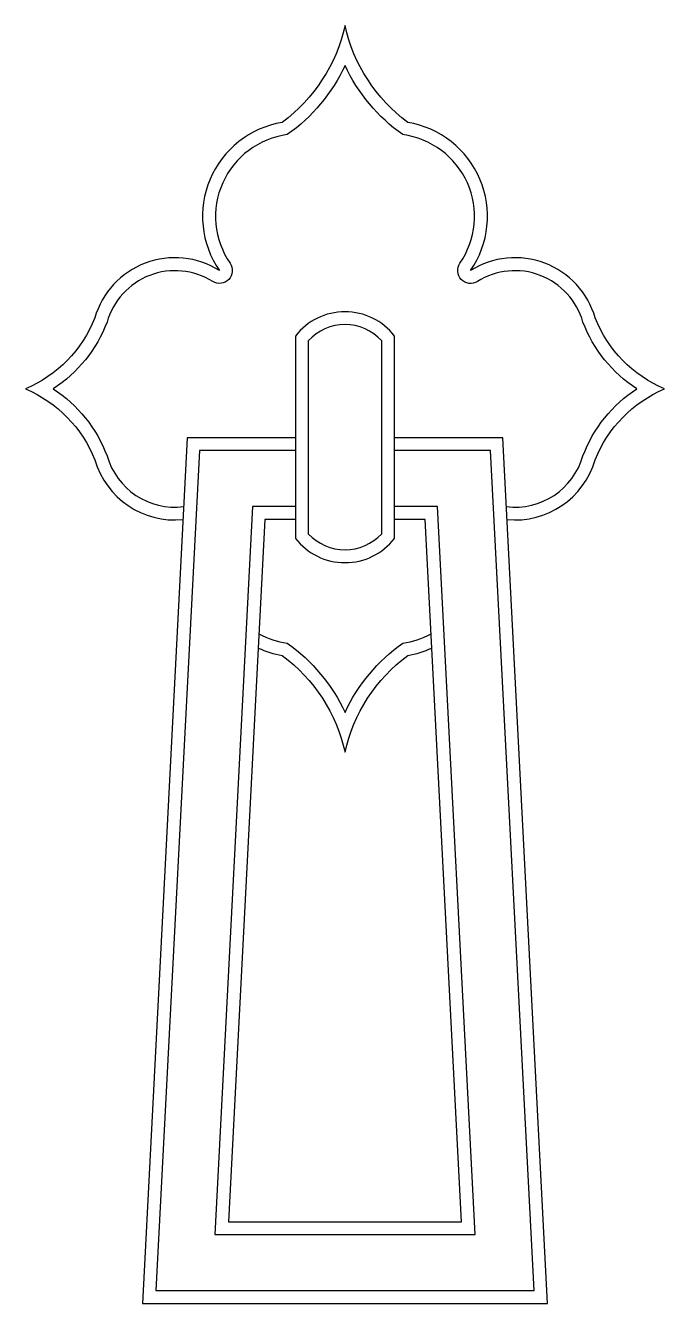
# Model space of a CAD drawing. Header units: metres. Extents: x 54 to 159, y 551 to 762.
import ezdxf

# ---------------------------------------------------------------- set-up
doc = ezdxf.new("R2010")
doc.units = ezdxf.units.M
doc.layers.add('3', color=3, linetype='Continuous')
doc.layers.add('4', color=4, linetype='Continuous')

msp = doc.modelspace()

# ---------------------------------------------------------------- linework, layer by layer
at = {"layer": '3'}
for points in [[(133.16, 682.2, 0.37), (145.82, 690.6, -0.16), (154.73, 701.65, -0.16), (145.82, 712.7, 0.5), (128.38, 719.4, -0.81), (125.49, 722.42, 0.56), (116.05, 743.67, -0.13), (106.51, 755.1, -0.13), (96.98, 743.67, 0.56), (87.53, 722.42, -0.81), (84.65, 719.4, 0.5), (67.2, 712.7, -0.16), (58.29, 701.65, -0.16), (67.2, 690.6, 0.37), (79.86, 682.2, 0.37)], [(92.29, 661.16, 0.09), (96.98, 659.63, -0.13), (106.51, 648.19, -0.13), (116.05, 659.63, 0.09), (120.73, 661.16)]]:
    msp.add_lwpolyline(points, format="xyb", dxfattribs=at)
msp.add_lwpolyline([(100.45, 709.62), (100.45, 677.72, 0.44), (112.57, 677.72), (112.57, 709.62, 0.44)], format="xyb", close=True, dxfattribs=at)
for points in [[(98.32, 691.45), (82.47, 691.45), (75.28, 552.64), (137.74, 552.64), (130.55, 691.45), (114.7, 691.45)], [(98.32, 682.21), (91.24, 682.21), (85.01, 561.88), (128.01, 561.88), (121.78, 682.21), (114.7, 682.21)]]:
    msp.add_lwpolyline(points, dxfattribs=at)
at = {"layer": '4'}
for points in [[(133.28, 680.05, 0.36), (147.84, 689.92, -0.2), (159.28, 701.65, -0.2), (147.84, 713.38, 0.5), (127.25, 721.21, 0.55), (116.88, 745.7, -0.18), (106.51, 761.7, -0.18), (96.14, 745.7, 0.55), (85.77, 721.21, 0.5), (65.18, 713.38, -0.2), (53.74, 701.65, -0.2), (65.18, 689.92, 0.36), (79.75, 680.05, 0.36)], [(92.17, 658.83, 0.07), (96.14, 657.6, -0.18), (106.51, 641.59, -0.18), (116.88, 657.6, 0.07), (120.85, 658.83)]]:
    msp.add_lwpolyline(points, format="xyb", dxfattribs=at)
msp.add_lwpolyline([(98.32, 710.39), (98.32, 676.95, 0.49), (114.7, 676.95), (114.7, 710.39, 0.49)], format="xyb", close=True, dxfattribs=at)
for points in [[(98.32, 693.58), (80.45, 693.58), (73.04, 550.51), (139.98, 550.51), (132.58, 693.58), (114.7, 693.58)], [(98.32, 680.08), (93.27, 680.08), (87.26, 564.01), (125.76, 564.01), (119.75, 680.08), (114.7, 680.08)]]:
    msp.add_lwpolyline(points, dxfattribs=at)

doc.saveas('drawing.dxf')
